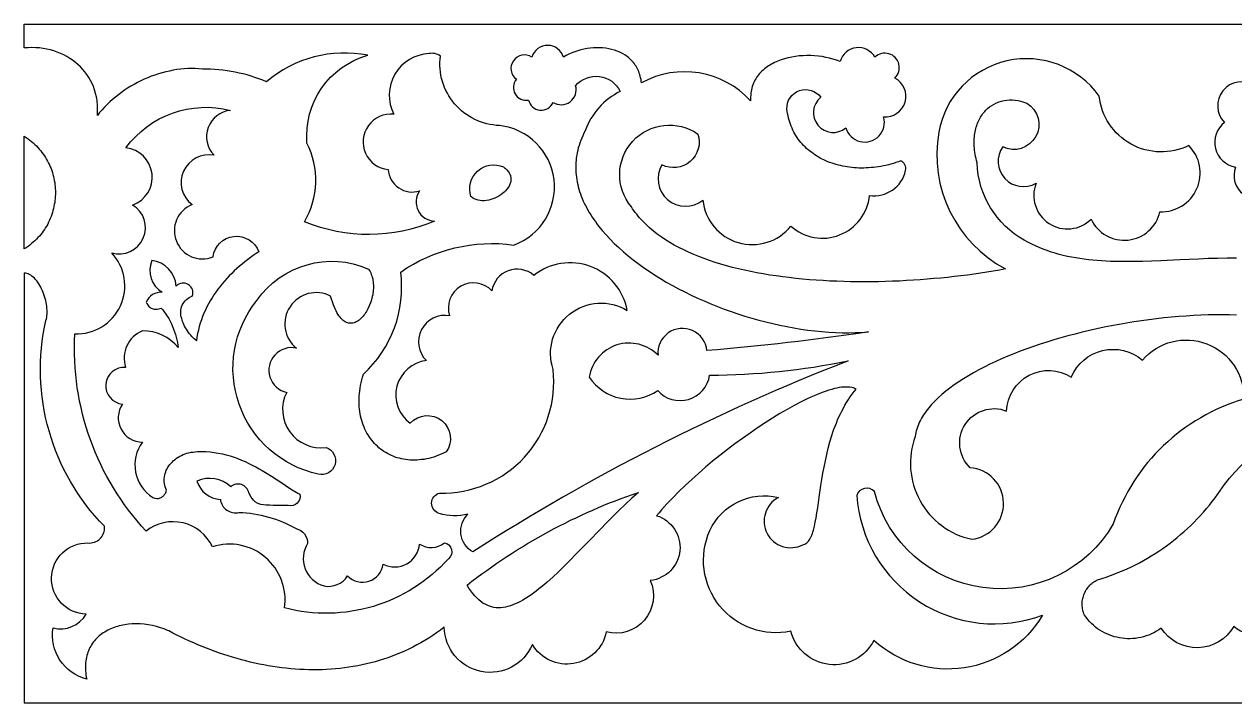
# Model space of a CAD drawing. Extents: x 1393 to 2071, y -80 to 15.
# Drawn here: x 1393.4 to 1562.8, y -79.7 to 15.3 of the extents above; entities that cross this region are included whole.
import ezdxf

# ---------------------------------------------------------------- set-up
doc = ezdxf.new("R2010")
doc.units = 0
doc.layers.add('LAYER_1', color=18, linetype='CONTINUOUS')

msp = doc.modelspace()

# ---------------------------------------------------------------- linework, layer by layer
at = {"layer": 'LAYER_1'}
for points in [[(1563.04, -17.48), (1561.72, -17.49), (1560.39, -17.51), (1559.07, -17.55), (1557.74, -17.6), (1555.1, -17.73), (1552.47, -17.85), (1551.16, -17.91), (1549.87, -17.95), (1548.58, -17.97), (1547.31, -17.97), (1546.04, -17.95), (1545.42, -17.93), (1544.79, -17.91), (1544.18, -17.87), (1543.56, -17.82), (1542.95, -17.77), (1542.34, -17.71), (1541.74, -17.63), (1541.14, -17.55), (1540.55, -17.45), (1539.96, -17.35), (1539.38, -17.23), (1538.8, -17.1), (1538.23, -16.95), (1537.66, -16.79), (1537.1, -16.62), (1536.55, -16.43), (1536, -16.23), (1535.45, -16.01), (1534.92, -15.77), (1534.39, -15.52), (1533.87, -15.25), (1533.35, -14.97, -0.262), (1526.75, -4.14), (1526.67, -3.83), (1526.6, -3.53), (1526.53, -3.23), (1526.48, -2.93), (1526.44, -2.64), (1526.4, -2.36), (1526.37, -2.08), (1526.36, -1.8), (1526.34, -1.53), (1526.34, -1.27), (1526.34, -1.01), (1526.36, -0.75), (1526.37, -0.5), (1526.4, -0.26), (1526.43, -0.02), (1526.47, 0.22), (1526.52, 0.44), (1526.57, 0.67), (1526.63, 0.88), (1526.7, 1.1), (1526.77, 1.3), (1526.85, 1.5), (1526.93, 1.7), (1527.03, 1.89), (1527.12, 2.07), (1527.22, 2.25), (1527.33, 2.42), (1527.44, 2.59), (1527.56, 2.75), (1527.68, 2.9), (1527.81, 3.05), (1527.94, 3.19), (1528.21, 3.46), (1528.5, 3.7), (1528.81, 3.91), (1529.13, 4.1), (1529.47, 4.26), (1529.82, 4.4), (1530.17, 4.51), (1530.54, 4.59), (1530.92, 4.64), (1531.3, 4.67), (1531.69, 4.67), (1532.09, 4.64), (1532.49, 4.58), (1532.89, 4.49), (1533.29, 4.37), (1533.7, 4.22, -0.961999), (1530.33, -1.9, 0.801582), (1535, -6.99, 0.811743), (1542.7, -12.01, 0.716), (1552.33, -10.98, 0.682442), (1556.37, -1.72, -0.519894), (1543.83, 5.21, 0.664502), (1521.39, 0.15, 0.325182), (1530.74, -18.99), (1529.88, -19.15), (1529, -19.3), (1528.12, -19.44), (1527.22, -19.58), (1526.32, -19.71), (1525.4, -19.84), (1524.48, -19.95), (1523.55, -20.07), (1522.61, -20.17), (1521.66, -20.27), (1520.71, -20.35), (1519.76, -20.44), (1518.8, -20.51), (1517.83, -20.57), (1516.86, -20.63), (1515.89, -20.68), (1514.92, -20.72), (1513.94, -20.75), (1512.96, -20.78), (1511.99, -20.79), (1511.01, -20.8), (1510.04, -20.79), (1509.06, -20.78), (1508.09, -20.76), (1507.12, -20.72), (1506.16, -20.68), (1505.2, -20.63), (1504.24, -20.57), (1503.29, -20.5), (1502.34, -20.41), (1501.41, -20.32), (1500.48, -20.21), (1499.55, -20.1), (1498.64, -19.97), (1497.73, -19.84), (1496.84, -19.69), (1495.95, -19.53), (1495.08, -19.36), (1494.22, -19.17), (1493.37, -18.98), (1492.53, -18.77), (1491.71, -18.55), (1490.9, -18.32), (1490.11, -18.07), (1489.33, -17.81), (1488.57, -17.54), (1487.83, -17.26), (1487.1, -16.96), (1486.39, -16.65), (1485.7, -16.33), (1485.03, -15.99), (1484.38, -15.64), (1483.75, -15.28), (1483.15, -14.9), (1482.56, -14.51), (1482, -14.1), (1481.46, -13.68), (1480.94, -13.24), (1480.45, -12.79), (1479.98, -12.32), (1479.54, -11.84), (1479.33, -11.59), (1479.13, -11.34), (1478.93, -11.09), (1478.74, -10.83), (1478.56, -10.57), (1478.38, -10.3, -0.877719), (1487.7, -0.11, -0.666932), (1482.66, -4.42, 0.835272), (1488.38, -9.37, 0.667205), (1500.7, -13, 0.615224), (1511.69, -8.71, 0.392357), (1516.75, -5.19, 0.346048), (1516.09, -3.87), (1515.74, -3.99), (1515.39, -4.11), (1515.04, -4.21), (1514.69, -4.31), (1514.34, -4.4), (1513.99, -4.49), (1513.64, -4.56), (1513.29, -4.63), (1512.95, -4.68), (1512.6, -4.73), (1512.26, -4.78), (1511.91, -4.81), (1511.57, -4.83), (1511.23, -4.85), (1510.89, -4.86), (1510.56, -4.86), (1510.22, -4.86), (1509.89, -4.84), (1509.56, -4.82), (1509.24, -4.79), (1508.91, -4.76), (1508.59, -4.71), (1508.28, -4.66), (1507.97, -4.6), (1507.66, -4.53), (1507.35, -4.46), (1507.05, -4.38), (1506.75, -4.29), (1506.46, -4.19), (1506.17, -4.09), (1505.88, -3.98), (1505.61, -3.86), (1505.33, -3.73), (1505.06, -3.6), (1504.8, -3.46), (1504.54, -3.32), (1504.28, -3.16), (1504.04, -3), (1503.8, -2.84), (1503.56, -2.66), (1503.33, -2.48), (1503.11, -2.3), (1502.89, -2.11), (1502.68, -1.91), (1502.48, -1.7), (1502.28, -1.49), (1502.09, -1.27), (1501.91, -1.04), (1501.74, -0.81), (1501.57, -0.57), (1501.41, -0.33), (1501.26, -0.08), (1501.12, 0.18), (1500.99, 0.44), (1500.86, 0.71), (1500.75, 0.99), (1500.64, 1.27), (1500.54, 1.55), (1500.45, 1.85), (1500.37, 2.14), (1500.3, 2.45), (1500.24, 2.76), (1500.19, 3.07), (1500.15, 3.39, -0.750241), (1504.87, 5.04, 1), (1508.39, 0.75, 1), (1513.67, 2.29, 0.81281), (1515.25, 7.74, 1), (1512.46, 10.65, 0.661985), (1507.58, 10.06), (1507.1, 10.23), (1506.61, 10.39), (1506.11, 10.52), (1505.59, 10.63), (1505.07, 10.73), (1504.54, 10.8), (1504.01, 10.84), (1503.47, 10.87), (1502.93, 10.87), (1502.4, 10.86), (1501.87, 10.82), (1501.34, 10.76), (1500.82, 10.67), (1500.31, 10.56), (1499.81, 10.43), (1499.32, 10.28), (1498.85, 10.1), (1498.4, 9.9), (1498.18, 9.79), (1497.97, 9.68), (1497.76, 9.56), (1497.56, 9.43), (1497.36, 9.3), (1497.17, 9.16), (1496.99, 9.01), (1496.81, 8.86), (1496.64, 8.7), (1496.48, 8.54), (1496.32, 8.37), (1496.18, 8.2), (1496.04, 8.01), (1495.91, 7.83), (1495.78, 7.63), (1495.67, 7.43), (1495.56, 7.22), (1495.47, 7.01), (1495.38, 6.79), (1495.3, 6.57), (1495.24, 6.33), (1495.18, 6.1), (1495.13, 5.85), (1495.1, 5.6), (1495.08, 5.34), (1495.06, 5.08), (1495.06, 4.81), (1495.07, 4.53, 0.346719), (1479.8, 7.06), (1479.76, 7.31), (1479.73, 7.55), (1479.68, 7.78), (1479.62, 8), (1479.56, 8.22), (1479.49, 8.43), (1479.41, 8.64), (1479.33, 8.83), (1479.24, 9.03), (1479.14, 9.21), (1479.03, 9.39), (1478.92, 9.56), (1478.8, 9.73), (1478.68, 9.89), (1478.55, 10.05), (1478.41, 10.19), (1478.27, 10.34), (1478.12, 10.47), (1477.97, 10.6), (1477.81, 10.73), (1477.65, 10.84), (1477.49, 10.96), (1477.14, 11.16), (1476.78, 11.34), (1476.4, 11.5), (1476.02, 11.64), (1475.62, 11.75), (1475.21, 11.84), (1474.79, 11.91), (1474.36, 11.95), (1473.93, 11.98), (1473.5, 11.98), (1473.06, 11.96), (1472.62, 11.92), (1472.18, 11.86), (1471.75, 11.78), (1471.31, 11.68), (1470.89, 11.56), (1470.47, 11.41), (1470.06, 11.25), (1469.65, 11.07), (1469.26, 10.87), (1468.88, 10.65, 0.745693), (1464.46, 10.66, 0.963284), (1462.29, 7.56, 0.706712), (1464, 4.66, 0.733885), (1467.43, 4.33, 0.692434), (1470.58, 6.66, -0.540804), (1476.83, 5.87, 0.192681), (1471.92, 0.35), (1471.75, 0.01), (1471.58, -0.34), (1471.43, -0.68), (1471.3, -1.02), (1471.17, -1.37), (1471.06, -1.71), (1470.96, -2.05), (1470.87, -2.4), (1470.8, -2.74), (1470.73, -3.08), (1470.68, -3.42), (1470.64, -3.77), (1470.61, -4.11), (1470.6, -4.45), (1470.59, -4.79), (1470.6, -5.13), (1470.62, -5.47), (1470.65, -5.81), (1470.69, -6.14), (1470.74, -6.48), (1470.8, -6.82), (1470.87, -7.15), (1470.95, -7.49), (1471.04, -7.82), (1471.14, -8.16), (1471.26, -8.49), (1471.38, -8.82), (1471.51, -9.15), (1471.65, -9.48), (1471.8, -9.8), (1471.96, -10.13), (1472.13, -10.45), (1472.31, -10.78), (1472.5, -11.1), (1472.7, -11.42), (1472.9, -11.74), (1473.11, -12.05), (1473.34, -12.37), (1473.57, -12.68), (1473.8, -12.99), (1474.31, -13.61), (1474.84, -14.22), (1475.4, -14.83), (1475.99, -15.42), (1476.61, -16.01), (1477.26, -16.58), (1477.93, -17.15), (1478.63, -17.71), (1479.35, -18.25), (1480.09, -18.79), (1480.86, -19.31), (1481.64, -19.83), (1482.45, -20.33), (1483.27, -20.82), (1484.12, -21.3), (1484.98, -21.76), (1485.85, -22.21), (1486.74, -22.65), (1487.64, -23.07), (1488.56, -23.47), (1489.49, -23.87), (1490.42, -24.24), (1491.37, -24.6), (1492.32, -24.95), (1493.29, -25.28), (1494.26, -25.59), (1495.23, -25.88), (1496.21, -26.15), (1497.19, -26.41), (1498.17, -26.65), (1499.15, -26.87), (1500.14, -27.07), (1501.12, -27.25), (1502.1, -27.41), (1503.08, -27.55), (1504.05, -27.67), (1505.02, -27.76), (1505.99, -27.84), (1506.94, -27.89), (1507.89, -27.92), (1508.83, -27.93), (1509.75, -27.91), (1510.67, -27.87), (1511.57, -27.81, -0.017299), (1488.95, -30.42, 1), (1482.11, -31.08, 0.618707), (1472.5, -34.14, 0.421227), (1482.07, -36.01, 0.638141), (1489.33, -33.86, 0.049447), (1508.69, -31.86, 0.049958), (1456.18, -58.61, -0.495726), (1455.52, -53.31, -0.13856), (1451.51, -53.21, -0.772159), (1451.56, -50.36, 0.455328), (1467.43, -33.06, -0.696764), (1477.81, -24.8, 0.565469), (1464.73, -19.89, 0.592909), (1458.87, -22.07, 0.810384), (1452.96, -25.55, 0.736654), (1449.71, -31.82, 0.685892), (1447.45, -40.57, -0.940973), (1452.47, -44.61), (1452.12, -44.78), (1451.77, -44.94), (1451.42, -45.08), (1451.07, -45.21), (1450.73, -45.32), (1450.39, -45.42), (1450.05, -45.51), (1449.71, -45.59), (1449.37, -45.65), (1449.04, -45.69), (1448.71, -45.73), (1448.39, -45.75), (1448.06, -45.76), (1447.74, -45.76), (1447.43, -45.75), (1447.12, -45.72), (1446.81, -45.68), (1446.51, -45.63), (1446.21, -45.57), (1445.92, -45.5), (1445.63, -45.42), (1445.35, -45.33), (1445.07, -45.22), (1444.8, -45.11), (1444.53, -44.98), (1444.27, -44.84), (1444.02, -44.7), (1443.77, -44.54), (1443.53, -44.38), (1443.3, -44.2), (1443.07, -44.02), (1442.85, -43.82), (1442.64, -43.62), (1442.44, -43.41), (1442.24, -43.19), (1442.05, -42.96), (1441.87, -42.72), (1441.7, -42.47), (1441.54, -42.22), (1441.38, -41.96), (1441.24, -41.69), (1441.1, -41.41), (1440.98, -41.13), (1440.86, -40.83), (1440.75, -40.54), (1440.66, -40.23), (1440.57, -39.92), (1440.5, -39.6), (1440.43, -39.27), (1440.38, -38.94), (1440.34, -38.6), (1440.31, -38.26), (1440.29, -37.91), (1440.28, -37.55), (1440.28, -37.19), (1440.3, -36.82), (1440.33, -36.45), (1440.37, -36.08), (1440.42, -35.7), (1440.49, -35.31), (1440.57, -34.92), (1440.66, -34.53), (1440.77, -34.13), (1440.89, -33.73, 0.243106), (1446.11, -19.43, -0.188285), (1461.95, -15.64, 0.791524), (1459.93, 1.08, -0.43962), (1451.66, 10.81, 0.204648), (1450.08, 11.16, 0.543959), (1445.14, 2.67, 1), (1444.35, -5.08, 0.483589), (1448.75, -8.07, 0.6), (1450.86, -12.29, -0.202287), (1432.65, -12.38, 0.252669), (1433, -1.38, -0.359328), (1441.51, 10.92, 0.229583), (1427.34, 7.22, 0.101814), (1418.37, 8.98), (1417.86, 9.03), (1417.35, 9.06), (1416.83, 9.06), (1416.32, 9.05), (1415.8, 9.02), (1415.29, 8.97), (1414.77, 8.91), (1414.26, 8.82), (1413.75, 8.72), (1413.24, 8.6), (1412.73, 8.47), (1412.22, 8.32), (1411.72, 8.16), (1411.22, 7.98), (1410.73, 7.78), (1410.24, 7.57), (1409.76, 7.35), (1409.29, 7.11), (1408.82, 6.85), (1408.36, 6.59), (1407.91, 6.31), (1407.47, 6.02), (1407.04, 5.72), (1406.62, 5.4), (1406.21, 5.08), (1405.81, 4.74), (1405.42, 4.39), (1405.04, 4.03), (1404.68, 3.66), (1404.33, 3.28), (1403.99, 2.89), (1403.67, 2.49), (1403.69, 2.77), (1403.71, 3.04), (1403.71, 3.31), (1403.71, 3.57), (1403.7, 3.84), (1403.69, 4.1), (1403.66, 4.35), (1403.63, 4.61), (1403.59, 4.86), (1403.54, 5.11), (1403.43, 5.59), (1403.29, 6.07), (1403.13, 6.53), (1402.94, 6.97), (1402.72, 7.4), (1402.48, 7.81), (1402.22, 8.21), (1401.93, 8.59), (1401.63, 8.95), (1401.3, 9.3), (1400.96, 9.63), (1400.59, 9.93), (1400.21, 10.22), (1399.81, 10.49), (1399.39, 10.74), (1398.96, 10.97), (1398.52, 11.18), (1398.06, 11.36), (1397.58, 11.52), (1397.1, 11.66), (1396.6, 11.78), (1396.1, 11.87), (1395.58, 11.94), (1395.06, 11.98), (1394.52, 11.99), (1393.98, 11.98), (1393.44, 11.94), (1393.44, 15.27), (1619.26, 15.27)], [(1565.54, 6.7, 0.885886), (1561.35, 1.52, 0.648491), (1562.91, -4.74, 0.757257), (1567.99, -8.5, -0.201365)], [(1563.05, -25.45), (1562.07, -25.43), (1561.08, -25.41), (1560.09, -25.42), (1559.08, -25.43), (1558.06, -25.47), (1557.04, -25.52), (1556.01, -25.58), (1554.97, -25.65), (1553.93, -25.74), (1552.89, -25.85), (1551.84, -25.97), (1550.79, -26.1), (1549.74, -26.24), (1548.7, -26.4), (1547.65, -26.57), (1546.61, -26.75), (1545.56, -26.95), (1544.53, -27.16), (1543.5, -27.38), (1542.47, -27.61), (1541.45, -27.85), (1540.45, -28.1), (1539.45, -28.37), (1538.46, -28.64), (1537.48, -28.93), (1536.51, -29.23), (1535.56, -29.53), (1534.62, -29.85), (1533.7, -30.18), (1532.79, -30.51), (1531.9, -30.86), (1531.03, -31.22), (1530.18, -31.58), (1529.35, -31.95), (1528.54, -32.33), (1527.75, -32.72), (1526.99, -33.12), (1526.25, -33.52), (1525.53, -33.94), (1524.84, -34.36), (1524.18, -34.79), (1523.55, -35.22), (1522.94, -35.66), (1522.37, -36.11), (1521.82, -36.56), (1521.31, -37.02), (1520.83, -37.49), (1520.39, -37.96), (1520.18, -38.2), (1519.98, -38.44), (1519.79, -38.68), (1519.61, -38.92), (1519.43, -39.17), (1519.27, -39.41), (1519.12, -39.66), (1518.97, -39.9), (1518.84, -40.15), (1518.71, -40.4), (1518.6, -40.65), (1518.5, -40.9), (1518.4, -41.15), (1518.32, -41.41), (1518.24, -41.66), (1518.18, -41.92), (1518.13, -42.17), (1518.09, -42.43, 0.455895), (1526.01, -56.84, 0.908389), (1525.79, -46.83, -0.821138), (1530.87, -38.88, -0.579224), (1539.93, -34.13, -0.506445), (1549.88, -31.75, -0.703635), (1564.09, -37.21, 0.242611), (1545.8, -54.68, -0.669859), (1512.38, -50.14, 0.567529), (1509.91, -50.69, 0.50082), (1535.9, -67.47, -0.474876), (1512.31, -71, -0.690211), (1500.71, -69.71, -0.612635), (1489.36, -55.62, -0.361138), (1498.96, -51, 1), (1502.37, -57.6), (1502.51, -57.56), (1502.65, -57.51), (1502.78, -57.43), (1502.91, -57.34), (1503.02, -57.23), (1503.14, -57.11), (1503.24, -56.97), (1503.34, -56.81), (1503.44, -56.63), (1503.53, -56.45), (1503.61, -56.24), (1503.7, -56.02), (1503.77, -55.79), (1503.85, -55.54), (1503.98, -55.01), (1504.11, -54.43), (1504.23, -53.81), (1504.34, -53.14), (1504.45, -52.44), (1504.67, -50.92), (1504.91, -49.3), (1505.04, -48.46), (1505.19, -47.6), (1505.34, -46.73), (1505.52, -45.85), (1505.71, -44.96), (1505.93, -44.07), (1506.17, -43.18), (1506.44, -42.3), (1506.58, -41.86), (1506.73, -41.42), (1506.89, -40.99), (1507.06, -40.56), (1507.24, -40.13), (1507.42, -39.71), (1507.62, -39.29), (1507.82, -38.88), (1508.04, -38.47), (1508.26, -38.07), (1508.5, -37.67), (1508.75, -37.29), (1509, -36.91), (1509.27, -36.54), (1509.55, -36.17), (1509.85, -35.82), (1509.65, -35.72), (1509.44, -35.64), (1509.21, -35.58), (1508.96, -35.54), (1508.69, -35.52), (1508.41, -35.52), (1508.11, -35.53), (1507.8, -35.56), (1507.47, -35.61), (1507.13, -35.67), (1506.78, -35.75), (1506.41, -35.85), (1506.03, -35.96), (1505.64, -36.09), (1505.23, -36.23), (1504.82, -36.39), (1504.39, -36.56), (1503.96, -36.74), (1503.51, -36.94), (1503.06, -37.15), (1502.12, -37.61), (1501.16, -38.11), (1500.17, -38.66), (1499.16, -39.25), (1498.13, -39.88), (1497.09, -40.54), (1496.03, -41.24), (1494.98, -41.96), (1493.92, -42.71), (1492.86, -43.49), (1491.81, -44.28), (1490.78, -45.09), (1489.75, -45.92), (1488.75, -46.76), (1487.77, -47.61), (1486.82, -48.46), (1485.9, -49.31), (1485.01, -50.17), (1484.17, -51.02), (1483.36, -51.87), (1482.61, -52.7), (1482.25, -53.12), (1481.91, -53.53, -0.814771), (1481.03, -62.6, -0.628278), (1474.87, -69.81, -0.684998), (1464.53, -71.57, -0.809641), (1452.21, -69.15), (1451.67, -69.55), (1451.14, -69.93), (1450.59, -70.3), (1450.04, -70.66), (1449.49, -71), (1448.93, -71.32), (1448.37, -71.63), (1447.8, -71.93), (1447.23, -72.21), (1446.65, -72.48), (1446.07, -72.74), (1445.49, -72.98), (1444.9, -73.21), (1444.31, -73.42), (1443.72, -73.62), (1443.12, -73.81), (1442.52, -73.98), (1441.91, -74.14), (1441.31, -74.29), (1440.7, -74.43), (1440.09, -74.55), (1439.47, -74.66), (1438.85, -74.76), (1438.24, -74.84), (1437.62, -74.91), (1437, -74.97), (1436.37, -75.02), (1435.75, -75.06), (1435.12, -75.09), (1434.49, -75.1), (1433.87, -75.1), (1433.24, -75.1), (1432.61, -75.08), (1431.98, -75.05), (1431.35, -75), (1430.72, -74.95), (1430.09, -74.89), (1429.46, -74.82), (1428.83, -74.73), (1428.2, -74.64), (1427.57, -74.54), (1426.95, -74.42), (1426.32, -74.3), (1425.7, -74.17), (1425.07, -74.02), (1424.45, -73.87), (1423.83, -73.71), (1423.21, -73.54), (1422.59, -73.36), (1421.98, -73.17), (1421.36, -72.97), (1420.75, -72.77), (1420.15, -72.55), (1419.54, -72.33), (1418.94, -72.1), (1418.34, -71.86), (1417.74, -71.61), (1417.15, -71.35), (1416.56, -71.09), (1415.97, -70.82), (1415.39, -70.54), (1414.81, -70.26), (1414.24, -69.96), (1413.67, -69.66), (1413.38, -69.54), (1413.1, -69.43), (1412.81, -69.33), (1412.52, -69.23), (1412.24, -69.14), (1411.95, -69.06), (1411.37, -68.92), (1410.8, -68.82), (1410.23, -68.74), (1409.67, -68.69), (1409.11, -68.68), (1408.56, -68.69), (1408.03, -68.73), (1407.76, -68.76), (1407.5, -68.8), (1407.24, -68.85), (1406.99, -68.9), (1406.74, -68.96), (1406.49, -69.03), (1406.25, -69.1), (1406.02, -69.18), (1405.78, -69.27), (1405.56, -69.37), (1405.33, -69.47), (1405.12, -69.58), (1404.9, -69.69), (1404.7, -69.82), (1404.5, -69.95), (1404.3, -70.08), (1404.12, -70.22), (1403.94, -70.37), (1403.76, -70.53), (1403.59, -70.69), (1403.43, -70.86), (1403.28, -71.03), (1403.13, -71.21), (1403, -71.4), (1402.87, -71.59), (1402.74, -71.79), (1402.63, -72), (1402.53, -72.21), (1402.43, -72.43), (1402.34, -72.66), (1402.27, -72.89), (1402.2, -73.12), (1402.14, -73.37), (1402.09, -73.62), (1402.05, -73.87), (1402.02, -74.13), (1402, -74.4), (1401.99, -74.67), (1402, -74.95), (1402.01, -75.23), (1402.04, -75.52), (1402.07, -75.81), (1402.12, -76.12), (1402.18, -76.42, -0.387473), (1397.47, -69.24, 0.332941), (1402.11, -67.32, -1), (1402.36, -57.35), (1402.6, -57.36), (1402.82, -57.35), (1403.05, -57.3), (1403.27, -57.24), (1403.48, -57.15), (1403.68, -57.04), (1403.86, -56.91), (1404.04, -56.76), (1404.19, -56.6), (1404.33, -56.41), (1404.45, -56.21), (1404.54, -56), (1404.61, -55.77), (1404.66, -55.53), (1404.67, -55.28), (1404.67, -55.15), (1404.66, -55.01, -0.253704), (1396.47, -26.19), (1396.54, -25.98), (1396.58, -25.75), (1396.62, -25.51), (1396.64, -25.27), (1396.65, -25.01), (1396.64, -24.75), (1396.62, -24.49), (1396.6, -24.22), (1396.56, -23.94), (1396.5, -23.67), (1396.44, -23.39), (1396.37, -23.11), (1396.29, -22.84), (1396.2, -22.57), (1396.09, -22.3), (1395.99, -22.04), (1395.87, -21.78), (1395.74, -21.54), (1395.61, -21.3), (1395.47, -21.07), (1395.33, -20.85), (1395.18, -20.65), (1395.02, -20.46), (1394.86, -20.28), (1394.69, -20.12), (1394.52, -19.98), (1394.35, -19.86), (1394.17, -19.75), (1393.99, -19.67), (1393.81, -19.61), (1393.62, -19.57), (1393.44, -19.56), (1393.44, -79.73), (1619.26, -79.73)], [(1570.18, -66.93, -0.532513), (1562.65, -69.05, -0.564859), (1552.51, -69.26), (1552.18, -69.5), (1551.83, -69.71), (1551.48, -69.91), (1551.13, -70.08), (1550.77, -70.24), (1550.4, -70.37), (1550.03, -70.48), (1549.66, -70.58), (1549.29, -70.65), (1548.91, -70.71), (1548.54, -70.74), (1548.16, -70.76), (1547.79, -70.76), (1547.41, -70.74), (1547.04, -70.7), (1546.67, -70.64), (1546.31, -70.56), (1545.95, -70.47), (1545.59, -70.36), (1545.24, -70.23), (1544.9, -70.09), (1544.56, -69.93), (1544.23, -69.75), (1543.91, -69.56), (1543.6, -69.35), (1543.3, -69.12), (1543.02, -68.88), (1542.74, -68.62), (1542.47, -68.35), (1542.22, -68.06), (1541.99, -67.76), (1541.76, -67.44), (1541.69, -67.27), (1541.63, -67.1), (1541.58, -66.93), (1541.54, -66.75), (1541.5, -66.57), (1541.48, -66.39), (1541.46, -66.21), (1541.45, -66.03), (1541.45, -65.85), (1541.46, -65.68), (1541.47, -65.5), (1541.5, -65.32), (1541.53, -65.14), (1541.57, -64.97), (1541.62, -64.8), (1541.68, -64.63), (1541.74, -64.46), (1541.82, -64.3), (1541.9, -64.14), (1541.98, -63.98), (1542.08, -63.83), (1542.18, -63.68), (1542.29, -63.53), (1542.41, -63.4), (1542.53, -63.26), (1542.66, -63.13), (1542.8, -63.01), (1542.94, -62.9), (1543.1, -62.79), (1543.25, -62.69), (1543.42, -62.59), (1543.59, -62.5), (1544.2, -62.32), (1544.8, -62.12), (1545.4, -61.91), (1546, -61.69), (1546.59, -61.45), (1547.18, -61.21), (1547.76, -60.95), (1548.33, -60.68), (1548.9, -60.4), (1549.47, -60.11), (1550.02, -59.8), (1550.57, -59.49), (1551.12, -59.17), (1551.66, -58.83), (1552.19, -58.48), (1552.72, -58.12), (1553.23, -57.75), (1553.74, -57.38), (1554.25, -56.99), (1554.74, -56.59), (1555.23, -56.18), (1555.71, -55.76), (1556.19, -55.33), (1556.65, -54.89), (1557.11, -54.44), (1557.55, -53.98), (1557.99, -53.51), (1558.42, -53.03), (1558.84, -52.54), (1559.25, -52.05), (1559.65, -51.54), (1560.05, -51.02, -0.299345), (1591.02, -37.72, 0.291294)]]:
    msp.add_lwpolyline(points, format="xyb", dxfattribs=at)
for points in [[(1412, -51.15), (1412.12, -51.14), (1412.24, -51.12), (1412.36, -51.09), (1412.47, -51.05), (1412.58, -51), (1412.68, -50.94), (1412.78, -50.87), (1412.88, -50.8), (1412.96, -50.72), (1413.04, -50.63), (1413.11, -50.53), (1413.18, -50.43), (1413.23, -50.33), (1413.28, -50.21), (1413.32, -50.1), (1413.35, -49.98), (1413.25, -49.74), (1413.16, -49.5), (1413.1, -49.26), (1413.05, -49.02), (1413.03, -48.78), (1413.02, -48.54), (1413.03, -48.31), (1413.05, -48.07), (1413.1, -47.84), (1413.16, -47.62), (1413.23, -47.39), (1413.32, -47.17), (1413.42, -46.96), (1413.54, -46.75), (1413.68, -46.55), (1413.82, -46.36), (1413.98, -46.17), (1414.16, -45.99), (1414.34, -45.81), (1414.54, -45.65), (1414.75, -45.5), (1414.97, -45.35), (1415.2, -45.22), (1415.44, -45.1), (1415.69, -44.98), (1415.95, -44.88), (1416.21, -44.8), (1416.49, -44.72), (1416.78, -44.66), (1417.07, -44.62), (1417.37, -44.59), (1417.67, -44.57), (1417.97, -44.56), (1418.27, -44.55), (1418.86, -44.56), (1419.44, -44.6), (1420.02, -44.67), (1420.59, -44.76), (1421.16, -44.88), (1421.71, -45.02), (1422.26, -45.17), (1422.8, -45.35), (1423.33, -45.54), (1423.85, -45.75), (1424.36, -45.97), (1424.86, -46.21), (1425.35, -46.45), (1425.83, -46.7), (1426.29, -46.96), (1426.75, -47.22), (1427.2, -47.48), (1428.05, -48.02), (1429.6, -49.04), (1430.29, -49.5), (1430.91, -49.91), (1431.48, -50.25), (1431.74, -50.4), (1431.98, -50.52, -0.571429), (1430.4, -52.1), (1428.89, -52.09), (1428.27, -52.09), (1427.74, -52.07), (1427.28, -52.04), (1426.9, -52), (1426.56, -51.95), (1426.42, -51.91), (1426.28, -51.87), (1426.16, -51.83), (1426.05, -51.78), (1425.94, -51.72), (1425.84, -51.66), (1425.75, -51.6), (1425.66, -51.52), (1425.5, -51.35), (1425.35, -51.15), (1425.2, -50.92), (1424.86, -50.35, 0.582717), (1422.34, -49.49, 0.305247), (1417.61, -48.7, 0.312494), (1420.88, -51.27, 0.449788), (1423.48, -53.07, -0.120121), (1431.48, -55.34, -0.348774), (1433.09, -57.41, 0.497363), (1435.38, -63.37, 0.306654), (1438.67, -61.97, 0.618557), (1443.66, -60.33, 0.531923), (1448.74, -57.5, 0.324871), (1452.23, -57.33, -0.654526), (1452.79, -59.56, -0.280632), (1429.85, -66.45, 0.555634), (1419.77, -57.89, 0.484483), (1410.48, -55.69, -0.203312), (1400.52, -28.08, 0.670463), (1405.69, -16.75, 0.873623), (1408.61, -10.04, 0.792141), (1407.67, -2.02, -0.304633), (1422.31, 3.21, 0.630894), (1420, -3.06, 0.789396), (1416.92, -9.99, 1), (1419.85, -17.31, -0.783784), (1426.27, -16.59), (1425.87, -16.85), (1425.47, -17.12), (1425.08, -17.41), (1424.69, -17.7), (1424.3, -17.99), (1423.92, -18.3), (1423.55, -18.62), (1423.18, -18.94), (1422.82, -19.27), (1422.47, -19.61), (1422.13, -19.96), (1421.79, -20.32), (1421.46, -20.68), (1421.15, -21.06), (1420.84, -21.44), (1420.54, -21.82), (1420.25, -22.22), (1419.98, -22.62), (1419.71, -23.03), (1419.46, -23.45), (1419.22, -23.88), (1418.99, -24.31), (1418.78, -24.75), (1418.58, -25.2), (1418.39, -25.66), (1418.22, -26.12), (1418.07, -26.59), (1417.93, -27.06), (1417.81, -27.55), (1417.7, -28.04), (1417.61, -28.53), (1417.54, -29.04), (1417.38, -28.92), (1417.22, -28.79), (1417.06, -28.64), (1416.89, -28.47), (1416.73, -28.28), (1416.57, -28.08), (1416.42, -27.88), (1416.27, -27.66), (1416.13, -27.44), (1416, -27.22), (1415.88, -26.99), (1415.77, -26.77), (1415.68, -26.55), (1415.6, -26.34), (1415.54, -26.13), (1415.49, -25.94, -0.423604), (1416.95, -22.78, 0.813672), (1414.71, -21.39, 0.365637), (1411.28, -17.83, 0.366696), (1412.73, -22.25, 0.322066), (1410.51, -23.64), (1410.6, -23.81), (1410.69, -23.97), (1410.79, -24.11), (1410.89, -24.24), (1410.99, -24.34), (1411.1, -24.43), (1411.22, -24.5), (1411.34, -24.55), (1411.47, -24.59), (1411.6, -24.62), (1411.75, -24.63), (1411.9, -24.63), (1412.05, -24.61), (1412.22, -24.58), (1412.4, -24.54), (1412.58, -24.49), (1412.82, -24.73), (1413.04, -25), (1413.26, -25.3), (1413.46, -25.61), (1413.66, -25.95), (1413.85, -26.3), (1414.02, -26.66), (1414.18, -27.03), (1414.33, -27.41), (1414.47, -27.79), (1414.59, -28.18), (1414.7, -28.56), (1414.79, -28.93), (1414.87, -29.29), (1414.93, -29.64), (1414.98, -29.98, 0.22612), (1409.99, -27.65, 0.390442), (1407.62, -32.78, 1), (1407.19, -37.9, 0.601264), (1409.98, -43.24, 0.438545), (1411.44, -50.97), (1411.71, -51.07)], [(1460.5, -4.71), (1460.65, -4.82), (1460.79, -4.93), (1460.91, -5.05), (1461.02, -5.17), (1461.12, -5.29), (1461.21, -5.41), (1461.29, -5.53), (1461.35, -5.66), (1461.41, -5.78), (1461.45, -5.9), (1461.49, -6.03), (1461.51, -6.15), (1461.53, -6.28), (1461.54, -6.4), (1461.53, -6.53), (1461.52, -6.65), (1461.5, -6.78), (1461.47, -6.9), (1461.43, -7.02), (1461.39, -7.14), (1461.28, -7.38), (1461.14, -7.61), (1460.98, -7.83), (1460.79, -8.05), (1460.58, -8.25), (1460.35, -8.45), (1460.11, -8.63), (1459.85, -8.79), (1459.58, -8.94), (1459.3, -9.07), (1459.01, -9.19), (1458.72, -9.28), (1458.42, -9.36), (1458.12, -9.41), (1457.82, -9.44), (1457.52, -9.44), (1457.23, -9.42), (1456.95, -9.37), (1456.81, -9.33), (1456.67, -9.29), (1456.54, -9.24), (1456.41, -9.18), (1456.28, -9.11), (1456.16, -9.03), (1456.04, -8.95), (1455.93, -8.86, -0.65144)], [(1434.56, -47.71, -0.556213), (1425.98, -23.4, -0.358574), (1441.6, -19), (1441.72, -19.18), (1441.82, -19.36), (1441.92, -19.55), (1442, -19.75), (1442.07, -19.95), (1442.14, -20.16), (1442.19, -20.37), (1442.23, -20.59), (1442.26, -20.81), (1442.28, -21.03), (1442.29, -21.26), (1442.3, -21.49), (1442.29, -21.72), (1442.28, -21.95), (1442.26, -22.18), (1442.22, -22.41), (1442.19, -22.63), (1442.14, -22.86), (1442.03, -23.31), (1441.88, -23.75), (1441.72, -24.17), (1441.53, -24.57), (1441.42, -24.77), (1441.32, -24.95), (1441.2, -25.13), (1441.09, -25.3), (1440.97, -25.46), (1440.84, -25.62), (1440.71, -25.76), (1440.58, -25.9), (1440.44, -26.02), (1440.31, -26.14), (1440.16, -26.24), (1440.02, -26.33), (1439.88, -26.41), (1439.73, -26.48), (1439.58, -26.53), (1439.43, -26.57), (1439.28, -26.59), (1439.13, -26.6), (1438.97, -26.59), (1438.82, -26.57), (1438.67, -26.53), (1438.51, -26.47), (1438.36, -26.4), (1438.21, -26.31), (1438.06, -26.19), (1437.91, -26.06), (1437.76, -25.91), (1437.62, -25.74), (1437.47, -25.55), (1437.33, -25.34), (1437.19, -25.11), (1437.06, -24.85), (1436.92, -24.57), (1436.79, -24.26), (1436.67, -23.94), (1436.55, -23.59), (1436.43, -23.21), (1436.31, -22.81, 0.905308), (1431.52, -30.08, 1), (1430.16, -36.27, 0.605405), (1435.66, -43.97, -0.968153)], [(1479.36, -50.27), (1478.46, -51.07), (1477.56, -51.9), (1476.67, -52.76), (1475.79, -53.63), (1474.91, -54.52), (1474.04, -55.41), (1472.32, -57.19), (1470.63, -58.93), (1469.8, -59.77), (1468.99, -60.58), (1468.18, -61.37), (1467.38, -62.12), (1466.59, -62.82), (1466.21, -63.16), (1465.82, -63.48), (1465.44, -63.79), (1465.06, -64.09), (1464.68, -64.37), (1464.31, -64.64), (1463.94, -64.89), (1463.57, -65.12), (1463.21, -65.34), (1462.85, -65.54), (1462.49, -65.72), (1462.14, -65.88), (1461.79, -66.02), (1461.45, -66.15), (1461.1, -66.25), (1460.77, -66.32), (1460.43, -66.38), (1460.1, -66.41), (1459.78, -66.42), (1459.45, -66.41), (1459.14, -66.37), (1458.82, -66.3), (1458.51, -66.21), (1458.21, -66.08), (1457.91, -65.94), (1457.61, -65.76), (1457.32, -65.55), (1457.03, -65.32), (1456.74, -65.05), (1456.46, -64.75), (1456.19, -64.42), (1455.92, -64.06), (1455.66, -63.67), (1455.4, -63.24, -0.084225)]]:
    msp.add_lwpolyline(points, format="xyb", close=True, dxfattribs=at)
msp.add_lwpolyline([(1393.44, -0.42), (1393.71, -0.59), (1393.97, -0.77), (1394.22, -0.96), (1394.46, -1.15), (1394.69, -1.35), (1394.92, -1.56), (1395.14, -1.77), (1395.35, -1.99), (1395.55, -2.21), (1395.74, -2.44), (1395.92, -2.67), (1396.1, -2.91), (1396.26, -3.15), (1396.42, -3.4), (1396.57, -3.65), (1396.71, -3.9), (1396.84, -4.16), (1396.97, -4.42), (1397.08, -4.68), (1397.19, -4.95), (1397.29, -5.22), (1397.38, -5.49), (1397.46, -5.76), (1397.53, -6.04), (1397.59, -6.32), (1397.65, -6.6), (1397.7, -6.88), (1397.74, -7.16), (1397.77, -7.44), (1397.79, -7.73), (1397.8, -8.01), (1397.81, -8.3), (1397.8, -8.58), (1397.79, -8.86), (1397.77, -9.15), (1397.74, -9.43), (1397.7, -9.71), (1397.65, -9.99), (1397.6, -10.27), (1397.54, -10.55), (1397.46, -10.83), (1397.38, -11.1), (1397.29, -11.37), (1397.2, -11.64), (1397.09, -11.91), (1396.97, -12.18), (1396.85, -12.44), (1396.72, -12.7), (1396.58, -12.95), (1396.43, -13.2), (1396.27, -13.45), (1396.11, -13.69), (1395.93, -13.93), (1395.75, -14.16), (1395.56, -14.39), (1395.35, -14.61), (1395.15, -14.83), (1394.93, -15.04), (1394.7, -15.25), (1394.47, -15.45), (1394.22, -15.65), (1393.97, -15.83), (1393.71, -16.02), (1393.44, -16.19)], close=True, dxfattribs=at)

doc.saveas('drawing.dxf')
